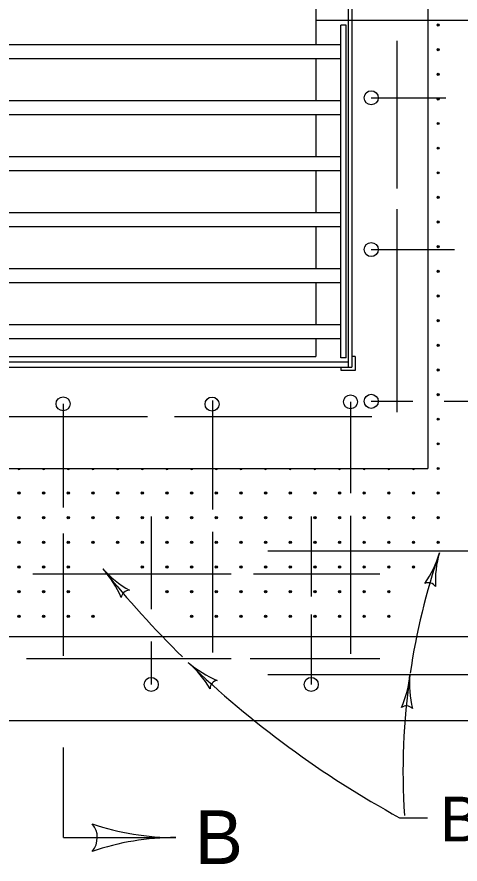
# Model space of a CAD drawing. Extents: x 1007 to 1035.5, y 1000.5 to 1021.5.
# Drawn here: x 1012.095 to 1014.072, y 1012.923 to 1016.705 of the extents above; entities that cross this region are included whole.
import ezdxf

# ---------------------------------------------------------------- set-up
doc = ezdxf.new("R2010")
doc.units = 0
for name, color, linetype in [('Level 1', 7, 'Continuous'), ('Level 2', 7, 'Continuous'), ('Level 5', 7, 'Continuous')]:
    doc.layers.add(name, color=color, linetype=linetype)

msp = doc.modelspace()

# ---------------------------------------------------------------- linework, layer by layer
at = {"layer": 'Level 1'}
for p, q in [((1013.9284, 1018.6891), (1013.9284, 1014.6891)), ((1013.5729, 1018.236), (1013.5729, 1015.1422)), ((1013.5885, 1018.236), (1013.5885, 1015.1422)), ((1013.4284, 1016.8076), (1013.4284, 1016.5824)), ((1015.0534, 1016.6891), (1013.4284, 1016.6891)), ((1013.564, 1016.6683), (1013.5406, 1016.6683)), ((1013.5406, 1015.1839), (1013.5406, 1016.6683)), ((1013.564, 1015.1839), (1013.564, 1016.6683)), ((1011.0718, 1016.5824), (1013.5406, 1016.5824)), ((1011.0718, 1016.5199), (1013.5406, 1016.5199)), ((1013.4284, 1016.5199), (1013.4284, 1016.3324)), ((1011.0718, 1016.3324), (1013.5406, 1016.3324)), ((1011.0718, 1016.2699), (1013.5406, 1016.2699)), ((1013.4284, 1016.2699), (1013.4284, 1016.0823)), ((1011.0718, 1016.0823), (1013.5406, 1016.0823)), ((1011.0718, 1016.0198), (1013.5406, 1016.0198)), ((1013.4284, 1016.0198), (1013.4284, 1015.8323)), ((1011.0718, 1015.8323), (1013.5406, 1015.8323)), ((1011.0718, 1015.7698), (1013.5406, 1015.7698)), ((1013.4284, 1015.7698), (1013.4284, 1015.5823)), ((1011.0718, 1015.5823), (1013.5406, 1015.5823)), ((1011.0718, 1015.5198), (1013.5406, 1015.5198)), ((1013.4284, 1015.5198), (1013.4284, 1015.3323)), ((1011.0718, 1015.3323), (1013.5406, 1015.3323)), ((1011.0718, 1015.2698), (1013.5406, 1015.2698)), ((1013.4284, 1015.2698), (1013.4284, 1015.1891)), ((1011.0339, 1015.1656), (1013.5729, 1015.1656)), ((1011.1784, 1015.1891), (1013.4284, 1015.1891)), ((1013.564, 1015.1839), (1013.5406, 1015.1839)), ((1013.6042, 1015.1891), (1013.5886, 1015.1891)), ((1013.6042, 1015.1891), (1013.6042, 1015.1266)), ((1011.0131, 1015.1422), (1013.5885, 1015.1422)), ((1013.5417, 1015.1266), (1013.5417, 1015.1422)), ((1013.6042, 1015.1266), (1013.5417, 1015.1266)), ((1010.6784, 1014.6891), (1013.9284, 1014.6891)), ((1008.0534, 1013.9391), (1014.6784, 1013.9391)), ((1007.6784, 1013.5641), (1015.0534, 1013.5641)), ((1012.3034, 1013.0415), (1012.3034, 1013.4444)), ((1012.3034, 1013.0415), (1012.8034, 1013.0415))]:
    msp.add_line(p, q, dxfattribs=at)
for centre, radius in [((1013.9742, 1016.6695), 0.005), ((1013.9742, 1016.6695), 0.0025), ((1013.9742, 1016.5595), 0.005), ((1013.9742, 1016.5595), 0.0025), ((1013.9742, 1016.4495), 0.005), ((1013.9742, 1016.4495), 0.0025), ((1013.9742, 1016.3395), 0.005), ((1013.9742, 1016.3395), 0.0025), ((1013.9742, 1016.2295), 0.005), ((1013.9742, 1016.2295), 0.0025), ((1013.9742, 1016.1195), 0.005), ((1013.9742, 1016.1195), 0.0025), ((1013.9742, 1016.0095), 0.005), ((1013.9742, 1016.0095), 0.0025), ((1013.9742, 1015.8995), 0.005), ((1013.9742, 1015.8995), 0.0025), ((1013.9742, 1015.7895), 0.005), ((1013.9742, 1015.7895), 0.0025), ((1013.9742, 1015.6795), 0.005), ((1013.9742, 1015.6795), 0.0025), ((1013.9742, 1015.5695), 0.005), ((1013.9742, 1015.5695), 0.0025), ((1013.9742, 1015.4595), 0.005), ((1013.9742, 1015.4595), 0.0025), ((1013.9742, 1015.3495), 0.005), ((1013.9742, 1015.3495), 0.0025), ((1013.9742, 1015.2395), 0.005), ((1013.9742, 1015.2395), 0.0025), ((1013.9742, 1015.1295), 0.005), ((1013.9742, 1015.1295), 0.0025), ((1013.9742, 1015.0195), 0.005), ((1013.9742, 1015.0195), 0.0025), ((1013.9742, 1014.9095), 0.005), ((1013.9742, 1014.9095), 0.0025), ((1013.9742, 1014.7995), 0.005), ((1013.9742, 1014.7995), 0.0025), ((1013.9742, 1014.6895), 0.005), ((1013.9742, 1014.6895), 0.0025), ((1012.1042, 1014.5795), 0.005), ((1012.1042, 1014.5795), 0.0025), ((1012.2142, 1014.5795), 0.005), ((1012.2142, 1014.5795), 0.0025), ((1012.3242, 1014.5795), 0.005), ((1012.3242, 1014.5795), 0.0025), ((1012.4342, 1014.5795), 0.005), ((1012.4342, 1014.5795), 0.0025), ((1012.5442, 1014.5795), 0.005), ((1012.5442, 1014.5795), 0.0025), ((1012.6542, 1014.5795), 0.005), ((1012.6542, 1014.5795), 0.0025), ((1012.7642, 1014.5795), 0.005), ((1012.7642, 1014.5795), 0.0025), ((1012.8742, 1014.5795), 0.005), ((1012.8742, 1014.5795), 0.0025), ((1012.9842, 1014.5795), 0.005), ((1012.9842, 1014.5795), 0.0025), ((1013.0942, 1014.5795), 0.005), ((1013.0942, 1014.5795), 0.0025), ((1013.2042, 1014.5795), 0.005), ((1013.2042, 1014.5795), 0.0025), ((1013.3142, 1014.5795), 0.005), ((1013.3142, 1014.5795), 0.0025), ((1013.4242, 1014.5795), 0.005), ((1013.4242, 1014.5795), 0.0025), ((1013.5342, 1014.5795), 0.005), ((1013.5342, 1014.5795), 0.0025), ((1013.6442, 1014.5795), 0.005), ((1013.6442, 1014.5795), 0.0025), ((1013.7542, 1014.5795), 0.005), ((1013.7542, 1014.5795), 0.0025), ((1013.8642, 1014.5795), 0.005), ((1013.8642, 1014.5795), 0.0025), ((1013.9742, 1014.5795), 0.005), ((1013.9742, 1014.5795), 0.0025), ((1012.1042, 1014.4695), 0.005), ((1012.2142, 1014.4695), 0.005), ((1012.3242, 1014.4695), 0.005), ((1012.4342, 1014.4695), 0.005), ((1012.5442, 1014.4695), 0.005), ((1012.6542, 1014.4695), 0.005), ((1012.7642, 1014.4695), 0.005), ((1012.8742, 1014.4695), 0.005), ((1012.9842, 1014.4695), 0.005), ((1013.0942, 1014.4695), 0.005), ((1013.2042, 1014.4695), 0.005), ((1013.3142, 1014.4695), 0.005), ((1013.4242, 1014.4695), 0.005), ((1013.5342, 1014.4695), 0.005), ((1013.6442, 1014.4695), 0.005), ((1013.7542, 1014.4695), 0.005), ((1013.8642, 1014.4695), 0.005), ((1013.9742, 1014.4695), 0.005), ((1012.1042, 1014.4695), 0.0025), ((1012.2142, 1014.4695), 0.0025), ((1012.3242, 1014.4695), 0.0025), ((1012.4342, 1014.4695), 0.0025), ((1012.5442, 1014.4695), 0.0025), ((1012.6542, 1014.4695), 0.0025), ((1012.7642, 1014.4695), 0.0025), ((1012.8742, 1014.4695), 0.0025), ((1012.9842, 1014.4695), 0.0025), ((1013.0942, 1014.4695), 0.0025), ((1013.2042, 1014.4695), 0.0025), ((1013.3142, 1014.4695), 0.0025), ((1013.4242, 1014.4695), 0.0025), ((1013.5342, 1014.4695), 0.0025), ((1013.6442, 1014.4695), 0.0025), ((1013.7542, 1014.4695), 0.0025), ((1013.8642, 1014.4695), 0.0025), ((1013.9742, 1014.4695), 0.0025), ((1012.1042, 1014.3595), 0.005), ((1012.1042, 1014.3595), 0.0025), ((1012.2142, 1014.3595), 0.005), ((1012.2142, 1014.3595), 0.0025), ((1012.3242, 1014.3595), 0.005), ((1012.3242, 1014.3595), 0.0025), ((1012.4342, 1014.3595), 0.005), ((1012.4342, 1014.3595), 0.0025), ((1012.5442, 1014.3595), 0.005), ((1012.5442, 1014.3595), 0.0025), ((1012.6542, 1014.3595), 0.005), ((1012.6542, 1014.3595), 0.0025), ((1012.7642, 1014.3595), 0.005), ((1012.7642, 1014.3595), 0.0025), ((1012.8742, 1014.3595), 0.005), ((1012.8742, 1014.3595), 0.0025), ((1012.9842, 1014.3595), 0.005), ((1012.9842, 1014.3595), 0.0025), ((1013.0942, 1014.3595), 0.005), ((1013.0942, 1014.3595), 0.0025), ((1013.2042, 1014.3595), 0.005), ((1013.2042, 1014.3595), 0.0025), ((1013.3142, 1014.3595), 0.005), ((1013.3142, 1014.3595), 0.0025), ((1013.4242, 1014.3595), 0.005), ((1013.4242, 1014.3595), 0.0025), ((1013.5342, 1014.3595), 0.005), ((1013.5342, 1014.3595), 0.0025), ((1013.6442, 1014.3595), 0.005), ((1013.6442, 1014.3595), 0.0025), ((1013.7542, 1014.3595), 0.005), ((1013.7542, 1014.3595), 0.0025), ((1013.8642, 1014.3595), 0.005), ((1013.8642, 1014.3595), 0.0025), ((1013.9742, 1014.3595), 0.005), ((1013.9742, 1014.3595), 0.0025), ((1012.1042, 1014.2495), 0.005), ((1012.1042, 1014.2495), 0.0025), ((1012.2142, 1014.2495), 0.005), ((1012.2142, 1014.2495), 0.0025), ((1012.3242, 1014.2495), 0.005), ((1012.3242, 1014.2495), 0.0025), ((1012.6542, 1014.2495), 0.005), ((1012.6542, 1014.2495), 0.0025), ((1012.7642, 1014.2495), 0.005), ((1012.7642, 1014.2495), 0.0025), ((1012.8742, 1014.2495), 0.005), ((1012.8742, 1014.2495), 0.0025), ((1012.9842, 1014.2495), 0.005), ((1012.9842, 1014.2495), 0.0025), ((1013.0942, 1014.2495), 0.005), ((1013.0942, 1014.2495), 0.0025), ((1013.2042, 1014.2495), 0.005), ((1013.2042, 1014.2495), 0.0025), ((1013.3142, 1014.2495), 0.005), ((1013.3142, 1014.2495), 0.0025), ((1013.4242, 1014.2495), 0.005), ((1013.4242, 1014.2495), 0.0025), ((1013.5342, 1014.2495), 0.005), ((1013.5342, 1014.2495), 0.0025), ((1013.6442, 1014.2495), 0.005), ((1013.6442, 1014.2495), 0.0025), ((1013.7542, 1014.2495), 0.005), ((1013.7542, 1014.2495), 0.0025), ((1013.8642, 1014.2495), 0.005), ((1013.8642, 1014.2495), 0.0025), ((1012.1042, 1014.1395), 0.005), ((1012.1042, 1014.1395), 0.0025), ((1012.2142, 1014.1395), 0.005), ((1012.2142, 1014.1395), 0.0025), ((1012.3242, 1014.1395), 0.005), ((1012.3242, 1014.1395), 0.0025), ((1012.7642, 1014.1395), 0.005), ((1012.7642, 1014.1395), 0.0025), ((1012.8742, 1014.1395), 0.005), ((1012.8742, 1014.1395), 0.0025), ((1012.9842, 1014.1395), 0.005), ((1012.9842, 1014.1395), 0.0025), ((1013.0942, 1014.1395), 0.005), ((1013.0942, 1014.1395), 0.0025), ((1013.2042, 1014.1395), 0.005), ((1013.2042, 1014.1395), 0.0025), ((1013.3142, 1014.1395), 0.005), ((1013.3142, 1014.1395), 0.0025), ((1013.4242, 1014.1395), 0.005), ((1013.4242, 1014.1395), 0.0025), ((1013.5342, 1014.1395), 0.005), ((1013.5342, 1014.1395), 0.0025), ((1013.6442, 1014.1395), 0.005), ((1013.6442, 1014.1395), 0.0025), ((1013.7542, 1014.1395), 0.005), ((1013.7542, 1014.1395), 0.0025), ((1012.1042, 1014.0295), 0.005), ((1012.1042, 1014.0295), 0.0025), ((1012.2142, 1014.0295), 0.005), ((1012.2142, 1014.0295), 0.0025), ((1012.3242, 1014.0295), 0.005), ((1012.3242, 1014.0295), 0.0025), ((1012.4342, 1014.0295), 0.005), ((1012.4342, 1014.0295), 0.0025), ((1012.8742, 1014.0295), 0.005), ((1012.8742, 1014.0295), 0.0025), ((1012.9842, 1014.0295), 0.005), ((1012.9842, 1014.0295), 0.0025), ((1013.0942, 1014.0295), 0.005), ((1013.0942, 1014.0295), 0.0025), ((1013.2042, 1014.0295), 0.005), ((1013.2042, 1014.0295), 0.0025), ((1013.3142, 1014.0295), 0.005), ((1013.3142, 1014.0295), 0.0025), ((1013.4242, 1014.0295), 0.005), ((1013.4242, 1014.0295), 0.0025), ((1013.5342, 1014.0295), 0.005), ((1013.5342, 1014.0295), 0.0025), ((1013.6442, 1014.0295), 0.005), ((1013.6442, 1014.0295), 0.0025), ((1013.7542, 1014.0295), 0.005), ((1013.7542, 1014.0295), 0.0025)]:
    msp.add_circle(centre, radius, dxfattribs=at)
for centre, radius, start, end in [((1012.1042, 1014.6895), 0.005, 184.7792, 355.2208), ((1012.1042, 1014.6895), 0.0025, 189.5921, 350.4079), ((1012.2142, 1014.6895), 0.005, 184.7792, 355.2208), ((1012.2142, 1014.6895), 0.0025, 189.5921, 350.4079), ((1012.3242, 1014.6895), 0.005, 184.7792, 355.2208), ((1012.3242, 1014.6895), 0.0025, 189.5921, 350.4079), ((1012.4342, 1014.6895), 0.005, 184.7792, 355.2208), ((1012.4342, 1014.6895), 0.0025, 189.5921, 350.4079), ((1012.5442, 1014.6895), 0.005, 184.7792, 355.2208), ((1012.5442, 1014.6895), 0.0025, 189.5921, 350.4079), ((1012.6542, 1014.6895), 0.005, 184.7792, 355.2208), ((1012.6542, 1014.6895), 0.0025, 189.5921, 350.4079), ((1012.7642, 1014.6895), 0.005, 184.7792, 355.2208), ((1012.7642, 1014.6895), 0.0025, 189.5921, 350.4079), ((1012.8742, 1014.6895), 0.005, 184.7792, 355.2208), ((1012.8742, 1014.6895), 0.0025, 189.5921, 350.4079), ((1012.9842, 1014.6895), 0.005, 184.7792, 355.2208), ((1012.9842, 1014.6895), 0.0025, 189.5921, 350.4079), ((1013.0942, 1014.6895), 0.005, 184.7792, 355.2208), ((1013.0942, 1014.6895), 0.0025, 189.5921, 350.4079), ((1013.2042, 1014.6895), 0.005, 184.7792, 355.2208), ((1013.2042, 1014.6895), 0.0025, 189.5921, 350.4079), ((1013.3142, 1014.6895), 0.005, 184.7792, 355.2208), ((1013.3142, 1014.6895), 0.0025, 189.5921, 350.4079), ((1013.4242, 1014.6895), 0.005, 184.7792, 355.2208), ((1013.4242, 1014.6895), 0.0025, 189.5921, 350.4079), ((1013.5342, 1014.6895), 0.005, 184.7792, 355.2208), ((1013.5342, 1014.6895), 0.0025, 189.5921, 350.4079), ((1013.6442, 1014.6895), 0.005, 184.7792, 355.2208), ((1013.6442, 1014.6895), 0.0025, 189.5921, 350.4079), ((1013.7542, 1014.6895), 0.005, 184.7792, 355.2208), ((1013.7542, 1014.6895), 0.0025, 189.5921, 350.4079), ((1013.8642, 1014.6895), 0.005, 184.7792, 355.2208), ((1013.8642, 1014.6895), 0.0025, 189.5921, 350.4079), ((1012.3604, 1013.0416), 0.0932, 318.7746, 40.8913), ((1012.8034, 1014.2065), 1.165, 251.3472, 269.9939), ((1012.8034, 1011.8765), 1.165, 90, 108.6688), ((1012.8034, 1011.8765), 1.165, 89.9878, 90)]:
    msp.add_arc(centre, radius, start, end, dxfattribs=at)
at = {"layer": 'Level 2'}
for p, q in [((1013.7915, 1015.9401), (1013.7915, 1016.5986)), ((1013.6757, 1016.3445), (1014.0083, 1016.3445)), ((1013.7915, 1014.9414), (1013.7915, 1015.8465)), ((1013.6757, 1015.6668), (1014.0465, 1015.6668)), ((1012.3008, 1014.978), (1012.3008, 1014.5149)), ((1012.9673, 1014.9928), (1012.9673, 1014.5069)), ((1013.5831, 1014.987), (1013.5831, 1014.5791)), ((1013.6757, 1014.9893), (1013.8605, 1014.9893)), ((1014.0008, 1014.9893), (1014.4103, 1014.9893)), ((1011.7155, 1014.922), (1012.6778, 1014.922)), ((1012.798, 1014.922), (1013.6788, 1014.922)), ((1012.6941, 1014.4753), (1012.6941, 1014.0618)), ((1013.4079, 1014.4753), (1013.4079, 1014.118)), ((1013.5831, 1014.4788), (1013.5831, 1013.862)), ((1012.3008, 1014.3987), (1012.3008, 1013.853)), ((1012.9673, 1014.4067), (1012.9673, 1013.8678)), ((1016.7143, 1014.3198), (1013.2143, 1014.3198)), ((1013.0507, 1014.217), (1012.1657, 1014.217)), ((1013.7144, 1014.217), (1013.1508, 1014.217)), ((1013.4079, 1014.0378), (1013.4079, 1013.7253)), ((1012.6941, 1013.9175), (1012.6941, 1013.7253)), ((1013.0507, 1013.8396), (1012.1377, 1013.8396)), ((1013.7144, 1013.8396), (1013.1348, 1013.8396)), ((1016.7143, 1013.7676), (1013.2143, 1013.7676))]:
    msp.add_line(p, q, dxfattribs=at)
for centre in [(1013.6757, 1016.3445), (1013.6757, 1015.6669), (1012.3009, 1014.978), (1012.9653, 1014.9769), (1013.5831, 1014.987), (1013.6757, 1014.9893), (1012.6941, 1013.7253), (1013.4079, 1013.7253)]:
    msp.add_circle(centre, 0.0313, dxfattribs=at)
at = {"layer": 'Level 5'}
msp.add_line((1013.8018, 1013.1305), (1013.9268, 1013.1305), dxfattribs=at)
for centre, radius, start, end in [((1016.8383, 1013.336), 3.0211, 161.1248, 171.6354), ((1013.5288, 1014.4416), 0.4688, 325.4723, 344.119), ((1014.4305, 1014.1851), 0.4688, 164.1251, 182.7939), ((1014.4305, 1014.1851), 0.4688, 164.1129, 164.1251), ((1012.8288, 1014.553), 0.4688, 221.6213, 221.6335), ((1015.9083, 1016.9831), 4.3909, 218.6352, 225.5629), ((1012.8288, 1014.553), 0.4688, 221.6335, 240.3023), ((1012.1281, 1013.9302), 0.4688, 22.9807, 41.6274), ((1013.9309, 1014.1419), 0.0375, 32.8997, 115.0164), ((1012.5968, 1014.1083), 0.0375, 90.4081, 172.5248), ((1013.1668, 1014.1772), 0.4688, 229.0169, 229.0291), ((1015.9083, 1016.9831), 4.3909, 226.0236, 241.3305), ((1013.1668, 1014.1772), 0.4688, 229.0291, 247.6979), ((1012.5521, 1013.4693), 0.4688, 30.3762, 49.023), ((1013.3816, 1013.8122), 0.4688, 336.0994, 354.7461), ((1016.8383, 1013.336), 3.0211, 171.7524, 183.7227), ((1014.3152, 1013.7265), 0.4688, 174.7522, 193.421), ((1014.3152, 1013.7265), 0.4688, 174.74, 174.7522), ((1012.994, 1013.7063), 0.0375, 97.8037, 179.9204), ((1013.8321, 1013.5918), 0.0375, 43.5268, 125.6435)]:
    msp.add_arc(centre, radius, start, end, dxfattribs=at)

# ---------------------------------------------------------------- texts
at = {"layer": 'Level 1'}
for s, height, p in [('B BAR', 0.2, (1013.9833, 1013.0242)), ('B', 0.24, (1012.889, 1012.9234))]:
    msp.add_text(s, height=height, dxfattribs=at).set_placement(p)

doc.saveas('drawing.dxf')
